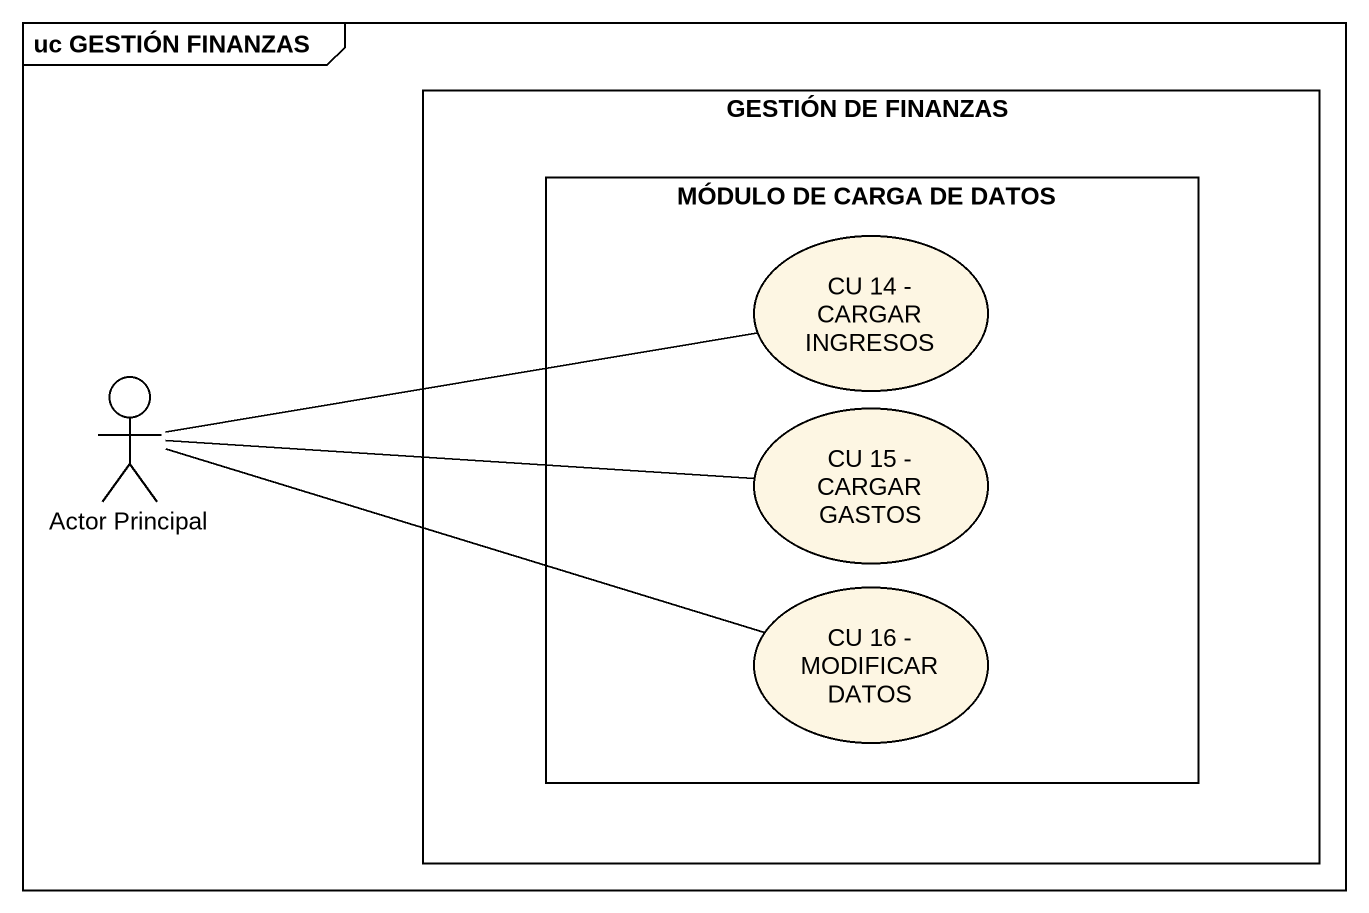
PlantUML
@startuml
mainframe uc GESTIÓN FINANZAS
rectangle "GESTIÓN DE FINANZAS" as GESTIÓN_DE_FINANZAS {
  rectangle "MÓDULO DE CARGA DE DATOS" as MÓDULO_DE_CARGA_DE_DATOS {
    usecase "CU 14 - CARGAR INGRESOS" as CU_14_CARGAR_INGRESOS
    usecase "CU 15 - CARGAR GASTOS" as CU_15_CARGAR_GASTOS
    usecase "CU 16 - MODIFICAR DATOS" as CU_16_MODIFICAR_DATOS
  }
}
actor "Actor Principal" as Actor_Principal
Actor_Principal -right- CU_14_CARGAR_INGRESOS
Actor_Principal -right- CU_15_CARGAR_GASTOS
Actor_Principal -right- CU_16_MODIFICAR_DATOS
@enduml
